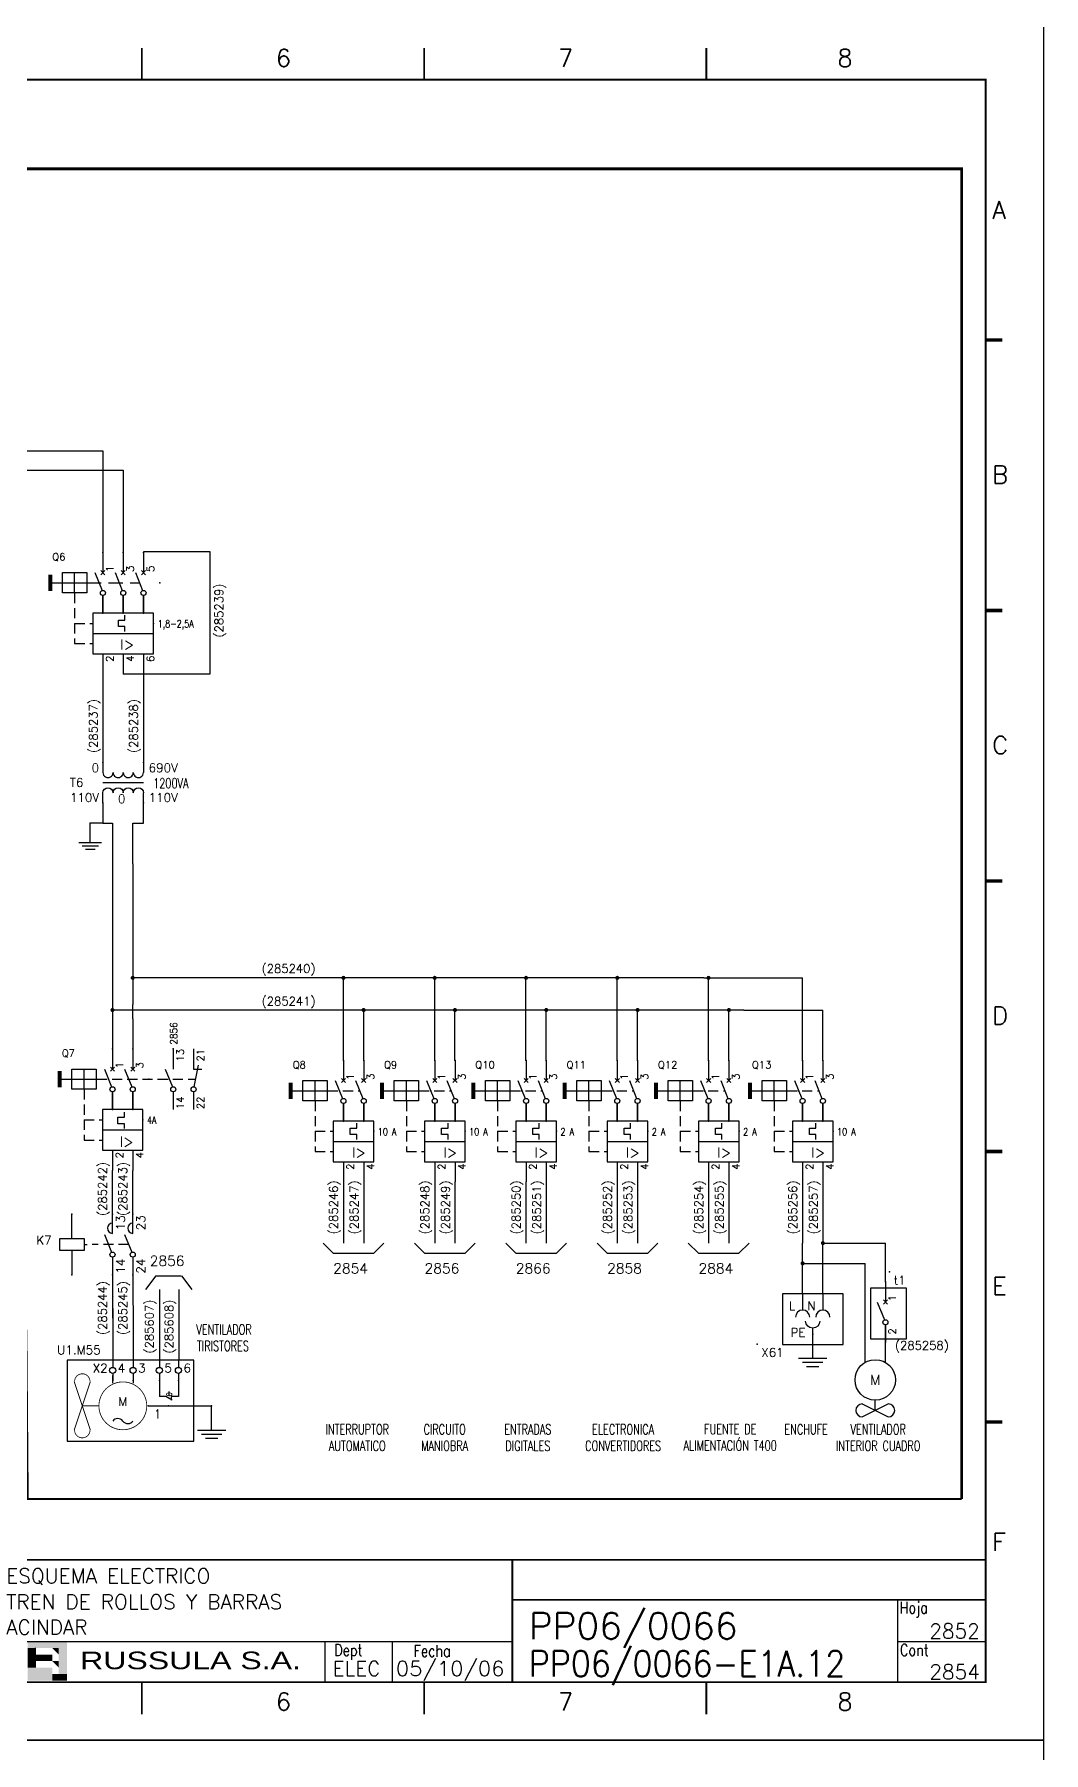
# Model space of a CAD drawing. Extents: x 3 to 423, y -4757 to 292.
# Drawn here: x 248.2 to 422.6, y -304.4 to -7.4 of the extents above; entities that cross this region are included whole.
import ezdxf
from ezdxf.enums import TextEntityAlignment as Align

# ---------------------------------------------------------------- set-up
doc = ezdxf.new("R2010")
doc.units = 0
doc.header["$LTSCALE"] = 10
doc.header["$MEASUREMENT"] = 0
doc.linetypes.add('DASHDOT', pattern=[1, 0.5, -0.25, 0, -0.25])
doc.linetypes.add('HIDDEN', pattern=[0.375, 0.25, -0.125])
doc.layers.get('0').update_dxf_attribs({"linetype": 'CONTINUOUS'})
for name, color, linetype in [('$MKLNK', 7, 'HIDDEN'), ('1', 7, 'CONTINUOUS'), ('10', 5, 'CONTINUOUS'), ('102', 7, 'CONTINUOUS'), ('2', 7, 'CONTINUOUS'), ('25', 3, 'CONTINUOUS'), ('35', 2, 'CONTINUOUS'), ('4', 7, 'HIDDEN'), ('8', 1, 'CONTINUOUS'), ('9', 6, 'CONTINUOUS'), ('DIBUJO', 7, 'CONTINUOUS'), ('NODE', 7, 'CONTINUOUS')]:
    doc.layers.add(name, color=color, linetype=linetype)
doc.styles.add('ABBSTYLE', font='ROMANS.SHX', dxfattribs={"width": 0.8})
doc.styles.add('HELVETICA', font='HELV.SHX')
doc.styles.add('LABEL', font='SIMPLEX', dxfattribs={"width": 0.8, "height": 4})
doc.styles.add('ROMANS', font='romans')
doc.styles.get("Standard").update_dxf_attribs({"font": 'simplex'})

# ---------------------------------------------------------------- blocks, each defined once
blk = doc.blocks.new('NOD', base_point=(237.5, 170))
at = {"layer": 'NODE'}
blk.add_point((237.5, 170), dxfattribs=at)
blk = doc.blocks.new('T2')
for p, q in [((152.83, 172.88), (152.83, 177.24)), ((157.83, 172.88), (157.83, 177.24)), ((152.83, 162.88), (152.83, 157.88)), ((157.83, 162.88), (157.83, 157.88))]:
    blk.add_line(p, q)
for p in [(150.33, 170.38), (160.33, 170.38)]:
    blk.add_point(p)
at = {"layer": '102'}
for p, q in [((152.83, 187.88), (152.83, 182.88)), ((157.83, 187.88), (157.83, 182.88)), ((167.83, 187.88), (167.83, 182.88)), ((172.83, 187.88), (172.83, 182.88)), ((150.83, 182.88), (152.6, 178.46)), ((155.83, 182.88), (157.6, 178.46)), ((165.83, 182.88), (167.6, 178.46)), ((172.83, 182.88), (174.83, 182.88)), ((172.96, 178.49), (174.08, 183.88)), ((152.83, 177.25), (152.83, 172.88)), ((157.83, 177.25), (157.83, 172.88)), ((167.83, 177.25), (167.83, 172.88)), ((172.83, 177.25), (172.83, 172.88)), ((160.33, 172.88), (150.33, 172.88)), ((150.33, 172.88), (150.33, 167.88)), ((154.18, 170.99), (155.78, 170.99)), ((154.18, 169.39), (154.18, 170.99)), ((155.78, 170.99), (155.78, 172.21)), ((160.33, 167.88), (160.33, 172.88)), ((150.33, 167.88), (160.33, 167.88)), ((150.33, 167.88), (150.33, 162.88)), ((155.78, 169.39), (154.18, 169.39)), ((155.78, 168.21), (155.78, 169.39)), ((160.33, 162.88), (160.33, 167.88)), ((150.33, 162.88), (160.33, 162.88))]:
    blk.add_line(p, q, dxfattribs=at)
for centre in [(152.83, 177.88), (157.83, 177.88), (167.83, 177.88), (172.83, 177.88)]:
    blk.add_circle(centre, 0.625, dxfattribs=at)
for p in [(151.83, 180.38), (156.83, 180.38), (161.83, 180.38), (161.83, 180.38), (166.83, 180.38)]:
    blk.add_point(p, dxfattribs=at)
at = {"layer": '2', "linetype": 'HIDDEN'}
for p, q in [((148.96, 180.38), (173.29, 180.38)), ((145.83, 177.88), (145.83, 165.38)), ((145.83, 170.38), (150.33, 170.38)), ((145.83, 165.38), (150.33, 165.38))]:
    blk.add_line(p, q, dxfattribs=at)
at = {"layer": '2'}
blk.add_trace([(140.33, 182.38), (139.33, 182.38), (140.33, 178.38), (139.33, 178.38)], dxfattribs=at)
at = {"layer": 'DIBUJO'}
for p, q in [((142.83, 177.88), (142.83, 182.88)), ((142.83, 182.88), (148.83, 182.88)), ((145.83, 177.88), (145.83, 182.88)), ((148.83, 182.88), (148.83, 177.88)), ((153.33, 183.38), (152.33, 182.38)), ((152.33, 183.38), (153.33, 182.38)), ((157.33, 183.38), (158.33, 182.38)), ((158.33, 183.38), (157.33, 182.38)), ((140.33, 180.38), (148.83, 180.38)), ((148.83, 177.88), (142.83, 177.88))]:
    blk.add_line(p, q, dxfattribs=at)
at = {"layer": '2'}
for p in [(152.83, 187.88), (157.83, 187.88), (167.83, 187.88), (152.83, 172.88), (157.83, 172.88)]:
    blk.add_blockref('NOD', p, dxfattribs=at)
at = {"layer": '102'}
blk.add_text('I>', height=2.52, dxfattribs=at).set_placement((156.33, 163.72), align=Align.CENTER)
at = {"layer": 'DIBUJO', "color": 1, "style": 'ROMANS'}
for s, p in [('13', (170.43, 184.76)), ('21', (175.43, 184.76)), ('1', (155.43, 183.05)), ('3', (160.43, 183.05)), ('14', (170.43, 173)), ('22', (175.43, 173)), ('2', (155.43, 160.86)), ('4', (160.43, 160.86))]:
    blk.add_text(s, height=1.8, rotation=90, dxfattribs=at).set_placement(p)
at = {"layer": 'DIBUJO', "color": 6, "style": 'ROMANS', "width": 0.8}
for p in [(168.83, 188.88), (173.83, 188.88)]:
    blk.add_attdef('PAGCAUXABIERTO1', p, '', height=1.8, rotation=90, dxfattribs=at)
at = {"layer": 'DIBUJO', "color": 6, "style": 'ROMANS'}
blk.add_attdef('REFERENCIA', (140.33, 185.88), '', height=1.8, dxfattribs=at)
at = {"layer": 'DIBUJO', "color": 6, "style": 'ROMANS', "width": 0.8}
blk.add_attdef('REGULACION', (161.33, 169.38), '', height=1.8, dxfattribs=at)
blk = doc.blocks.new('CC')
at = {"layer": '$MKLNK'}
blk.add_line((142.44, 173.8), (133.44, 173.8), dxfattribs=at)
for p, q in [((138.44, 176.55), (138.44, 181.3)), ((143.44, 176.55), (143.44, 181.3)), ((138.44, 170.67), (138.44, 166.3)), ((143.44, 170.67), (143.44, 166.3))]:
    blk.add_line(p, q)
at = {"layer": '102'}
for p, q in [((136.44, 176.3), (138.21, 171.88)), ((141.44, 176.3), (143.21, 171.88))]:
    blk.add_line(p, q, dxfattribs=at)
for centre in [(138.44, 171.3), (143.44, 171.3)]:
    blk.add_circle(centre, 0.625, dxfattribs=at)
for centre in [(138.44, 177.8), (143.44, 177.8)]:
    blk.add_arc(centre, 1.25, 90, 270, dxfattribs=at)
at = {"layer": '2'}
for p in [(138.44, 181.3), (143.44, 181.3), (138.44, 166.3), (143.44, 166.3)]:
    blk.add_blockref('NOD', p, dxfattribs=at)
at = {"layer": '8', "flags": 8}
for tag, p in [('1A', (141.52, 177.3)), ('3A', (146.52, 177.3))]:
    blk.add_attdef(tag, p, '', height=2.15, rotation=90, dxfattribs=at)
for tag, p in [('2A', (141.52, 170.3)), ('4A', (146.52, 170.3))]:
    blk.add_attdef(tag, text='', height=2.15, rotation=90, dxfattribs=at).set_placement(p, align=Align.RIGHT)
at = {"layer": '9'}
blk.add_attdef('ID', text='', height=2.15, rotation=90, dxfattribs=at).set_placement((131.19, 173.8), align=Align.CENTER)
blk = doc.blocks.new('$$PLU21C')
for p, q in [((0, 2.5), (0, 0.75)), ((0, -0.75), (0, -2.5))]:
    blk.add_line(p, q)
at = {"layer": '2'}
blk.add_circle((0, 0), 0.75, dxfattribs=at)
for p in [(0, 2.5), (0, -2.5)]:
    blk.add_blockref('NOD', p, dxfattribs=at)
at = {"layer": '8'}
blk.add_attdef('*A', (1.25, -0.5), '', height=2.15, dxfattribs=at)
at = {"layer": '9'}
blk.add_attdef('ID', text='', height=2.15, dxfattribs=at).set_placement((-1.25, -0.5), align=Align.RIGHT)
blk = doc.blocks.new('KK')
for p, q in [((170.54, 197.03), (170.54, 201.39)), ((175.54, 197.03), (175.54, 201.39)), ((180.54, 197.03), (180.54, 201.41)), ((170.54, 187.03), (170.54, 182.03)), ((175.54, 187.03), (175.54, 182.03)), ((180.54, 187.03), (180.54, 182.03))]:
    blk.add_line(p, q)
for p in [(168.04, 194.53), (183.04, 194.53)]:
    blk.add_point(p)
at = {"layer": '102'}
for p, q in [((170.54, 212.03), (170.54, 207.03)), ((175.54, 212.03), (175.54, 207.03)), ((180.54, 212.03), (180.54, 207.03)), ((168.54, 207.03), (170.31, 202.61)), ((173.54, 207.03), (175.31, 202.61)), ((178.54, 207.03), (180.31, 202.61)), ((170.54, 201.4), (170.54, 197.03)), ((175.54, 201.4), (175.54, 197.03)), ((180.54, 201.4), (180.54, 197.03)), ((183.04, 197.03), (168.04, 197.03)), ((168.04, 197.03), (168.04, 192.03)), ((174.36, 195.31), (175.96, 195.31)), ((174.36, 193.71), (174.36, 195.31)), ((175.96, 195.31), (175.96, 196.53)), ((183.04, 192.03), (183.04, 197.03)), ((168.04, 192.03), (183.04, 192.03)), ((168.04, 192.03), (168.04, 187.03)), ((175.96, 193.71), (174.36, 193.71)), ((175.96, 192.53), (175.96, 193.71)), ((183.04, 187.03), (183.04, 192.03)), ((168.04, 187.03), (183.04, 187.03))]:
    blk.add_line(p, q, dxfattribs=at)
for centre in [(170.54, 202.03), (175.54, 202.03), (180.54, 202.03)]:
    blk.add_circle(centre, 0.625, dxfattribs=at)
for p in [(169.54, 204.53), (174.54, 204.53), (179.54, 204.53), (184.54, 204.53)]:
    blk.add_point(p, dxfattribs=at)
at = {"layer": '2', "linetype": 'HIDDEN'}
for p, q in [((163.54, 202.03), (163.54, 189.53)), ((163.54, 194.53), (168.04, 194.53)), ((163.54, 189.53), (168.04, 189.53))]:
    blk.add_line(p, q, dxfattribs=at)
at = {"layer": '2'}
blk.add_trace([(158.04, 206.53), (157.04, 206.53), (158.04, 202.53), (157.04, 202.53)], dxfattribs=at)
at = {"layer": 'DIBUJO'}
for p, q in [((158.04, 204.53), (166.54, 204.53)), ((160.54, 202.03), (160.54, 207.03)), ((160.54, 207.03), (166.54, 207.03)), ((163.54, 202.03), (163.54, 207.03)), ((166.54, 207.03), (166.54, 202.03)), ((171.04, 207.53), (170.04, 206.53)), ((170.04, 207.53), (171.04, 206.53)), ((175.04, 207.53), (176.04, 206.53)), ((176.04, 207.53), (175.04, 206.53)), ((180.04, 207.53), (181.04, 206.53)), ((181.04, 207.53), (180.04, 206.53)), ((166.54, 202.03), (160.54, 202.03))]:
    blk.add_line(p, q, dxfattribs=at)
at = {"layer": '2'}
for p in [(170.54, 212.03), (175.54, 212.03), (180.54, 212.03), (170.54, 197.03), (175.54, 197.03), (180.54, 197.03)]:
    blk.add_blockref('NOD', p, dxfattribs=at)
at = {"layer": '102'}
blk.add_text('I>', height=2.52, dxfattribs=at).set_placement((176.51, 188.04), align=Align.CENTER)
at = {"layer": 'DIBUJO', "color": 1, "style": 'ROMANS'}
for s, p in [('1', (173.15, 207.2)), ('3', (178.15, 207.2)), ('5', (183.15, 207.2)), ('2', (173.15, 185.01)), ('4', (178.15, 185.01)), ('6', (183.15, 185.01))]:
    blk.add_text(s, height=1.8, rotation=90, dxfattribs=at).set_placement(p)
at = {"layer": 'DIBUJO', "color": 6, "style": 'ROMANS'}
blk.add_attdef('REFERENCIA', (158.04, 210.03), '', height=1.8, dxfattribs=at)
at = {"layer": 'DIBUJO', "color": 6, "style": 'ROMANS', "width": 0.8}
blk.add_attdef('REGULACION', (184.04, 193.53), '', height=1.8, dxfattribs=at)
blk = doc.blocks.new('$071501S')
at = {"layer": '2'}
for p, q in [((0, -6), (0, 0)), ((-3, -6), (3, -6)), ((-3, -9), (-3, -6)), ((3, -6), (3, -9)), ((3, -9), (-3, -9)), ((0, -9), (0, -15))]:
    blk.add_line(p, q, dxfattribs=at)
at = {"layer": '2', "rotation": 90}
for p in [(0, 0), (0, -15)]:
    blk.add_blockref('NOD', p, dxfattribs=at)
at = {"layer": '8'}
for tag, p in [('1A', (1, -3.325)), ('2A', (1, -13.325))]:
    blk.add_attdef(tag, p, '', height=2.15, dxfattribs=at)
at = {"layer": '9'}
blk.add_attdef('ID', text='', height=2.15, dxfattribs=at).set_placement((-5, -7.5), align=Align.RIGHT)
blk = doc.blocks.new('T1')
for p, q in [((156.28, 167.9), (156.28, 172.26)), ((161.28, 167.9), (161.28, 172.26)), ((156.28, 157.9), (156.28, 152.9)), ((161.28, 157.9), (161.28, 152.9))]:
    blk.add_line(p, q)
for p in [(153.78, 165.4), (163.78, 165.4)]:
    blk.add_point(p)
at = {"layer": '102'}
for p, q in [((156.28, 182.9), (156.28, 177.9)), ((161.28, 182.9), (161.28, 177.9)), ((154.28, 177.9), (156.04, 173.48)), ((159.28, 177.9), (161.04, 173.48)), ((156.28, 172.28), (156.28, 167.9)), ((161.28, 172.28), (161.28, 167.9)), ((163.78, 167.9), (153.78, 167.9)), ((153.78, 167.9), (153.78, 162.9)), ((157.96, 166.18), (159.56, 166.18)), ((157.96, 164.58), (157.96, 166.18)), ((159.56, 166.18), (159.56, 167.4)), ((163.78, 162.9), (163.78, 167.9)), ((153.78, 162.9), (163.78, 162.9)), ((153.78, 162.9), (153.78, 157.9)), ((159.56, 164.58), (157.96, 164.58)), ((159.56, 163.4), (159.56, 164.58)), ((163.78, 157.9), (163.78, 162.9)), ((153.78, 157.9), (163.78, 157.9))]:
    blk.add_line(p, q, dxfattribs=at)
for centre in [(156.28, 172.9), (161.28, 172.9)]:
    blk.add_circle(centre, 0.625, dxfattribs=at)
for p in [(155.28, 175.4), (160.28, 175.4)]:
    blk.add_point(p, dxfattribs=at)
at = {"layer": '2', "linetype": 'HIDDEN'}
for p, q in [((152.41, 175.4), (160.28, 175.4)), ((149.28, 172.9), (149.28, 160.4)), ((149.28, 165.4), (153.78, 165.4)), ((149.28, 160.4), (153.78, 160.4))]:
    blk.add_line(p, q, dxfattribs=at)
at = {"layer": '2'}
blk.add_trace([(143.78, 177.4), (142.78, 177.4), (143.78, 173.4), (142.78, 173.4)], dxfattribs=at)
at = {"layer": 'DIBUJO'}
for p, q in [((156.78, 178.4), (155.78, 177.4)), ((155.78, 178.4), (156.78, 177.4)), ((160.78, 178.4), (161.78, 177.4)), ((161.78, 178.4), (160.78, 177.4)), ((143.78, 175.4), (152.28, 175.4)), ((146.28, 172.9), (146.28, 177.9)), ((146.28, 177.9), (152.28, 177.9)), ((149.28, 172.9), (149.28, 177.9)), ((152.28, 177.9), (152.28, 172.9)), ((152.28, 172.9), (146.28, 172.9))]:
    blk.add_line(p, q, dxfattribs=at)
at = {"layer": '2'}
for p in [(156.28, 182.9), (161.28, 182.9), (156.28, 167.9), (161.28, 167.9)]:
    blk.add_blockref('NOD', p, dxfattribs=at)
at = {"layer": '102'}
blk.add_text('I>', height=2.52, dxfattribs=at).set_placement((160.11, 158.91), align=Align.CENTER)
at = {"layer": 'DIBUJO', "color": 1, "style": 'ROMANS'}
for s, p in [('1', (158.88, 178.08)), ('3', (163.88, 178.08)), ('2', (158.88, 155.89)), ('4', (163.88, 155.89))]:
    blk.add_text(s, height=1.8, rotation=90, dxfattribs=at).set_placement(p)
at = {"layer": 'DIBUJO', "color": 6, "style": 'ROMANS'}
blk.add_attdef('REFERENCIA', (143.78, 180.9), '', height=1.8, dxfattribs=at)
at = {"layer": 'DIBUJO', "color": 6, "style": 'ROMANS', "width": 0.8}
blk.add_attdef('REGULACION', (164.78, 164.4), '', height=1.8, dxfattribs=at)
blk = doc.blocks.new('$PP313')
at = {"layer": '2'}
blk.add_blockref('NOD', (0, 0), dxfattribs=at)
at = {"layer": '8'}
blk.add_attdef('1A', (1, -3.325), '', height=2.15, dxfattribs=at)
at = {"layer": '9'}
blk.add_attdef('ID', (1, 1), '', height=2.15, dxfattribs=at)
blk = doc.blocks.new('$$PLU21')
blk.add_line((0, -2.5), (0, 2.5))
at = {"layer": '2'}
for p in [(0, 2.5), (0, -2.5)]:
    blk.add_blockref('NOD', p, dxfattribs=at)
at = {"layer": '8'}
blk.add_attdef('*A', (1.25, -0.5), '', height=2.15, dxfattribs=at)
at = {"layer": '9'}
blk.add_attdef('ID', text='', height=2.15, dxfattribs=at).set_placement((-1.25, -0.5), align=Align.RIGHT)
blk = doc.blocks.new('$021501')
at = {"layer": '2'}
for p, q in [((0, -6), (0, 0)), ((-3.5, -6), (3.5, -6)), ((-2.5, -7), (2.5, -7)), ((-1.5, -8), (1.5, -8))]:
    blk.add_line(p, q, dxfattribs=at)
blk.add_blockref('NOD', (0, 0), dxfattribs=at)
blk = doc.blocks.new('$030301')
at = {"layer": '2'}
blk.add_line((0, 0), (4, 0), dxfattribs=at)
blk.add_arc((5.75, 0), 1.75, 90, 270, dxfattribs=at)
at = {"layer": '9'}
blk.add_blockref('NOD', (0, 0), dxfattribs=at)
at = {"layer": '8'}
blk.add_attdef('1A', text='', height=2.15, dxfattribs=at).set_placement((3, -3.325), align=Align.RIGHT)
at = {"layer": '9'}
blk.add_attdef('ID', text='', height=2.15, dxfattribs=at).set_placement((5, 2.5), align=Align.CENTER)
blk = doc.blocks.new('$060303')
at = {"layer": '2'}
for p, q in [((0, 0), (2.5, 0)), ((0, -10), (2.5, -10))]:
    blk.add_line(p, q, dxfattribs=at)
for centre in [(2.5, -1.25), (2.5, -3.75), (2.5, -6.25), (2.5, -8.75)]:
    blk.add_arc(centre, 1.25, 270, 90, dxfattribs=at)
for p in [(0, 0), (0, -10)]:
    blk.add_blockref('NOD', p, dxfattribs=at)
at = {"layer": '8'}
for tag, p in [('1A', (1.5, -3.325)), ('2A', (1.5, -13.325))]:
    blk.add_attdef(tag, text='', height=2.15, dxfattribs=at).set_placement(p, align=Align.RIGHT)
at = {"layer": '9'}
blk.add_attdef('ID', text='', height=2.15, dxfattribs=at).set_placement((0, 1.175), align=Align.CENTER)
blk = doc.blocks.new('newcajec')
at = {"layer": '1'}
for p, q in [((179.4, 20.85), (0.13, 20.85)), ((7, 20.85), (7, 0)), ((71, 20.85), (71, 0)), ((84, 20.85), (84, 0.09)), ((99, 20.85), (99, 0)), ((215.2, 20.8), (215.2, 0)), ((184.64, 20.18), (184.81, 20.01)), ((184.81, 20.01), (185.18, 20.25)), ((10.6, 16.64), (0, 16.64)), ((10.6, 16.64), (99, 16.64)), ((10.6, 12.48), (0, 12.48)), ((10.6, 12.48), (99, 12.48)), ((179.4, 13.87), (215.2, 13.87)), ((368, 14.06), (368, 0)), ((10.6, 8.32), (0, 8.32)), ((10.6, 8.32), (99, 8.32)), ((179.4, 6.93), (267.63, 6.93)), ((267.63, 6.93), (302.5, 6.93)), ((270.63, 6.91), (270.63, 0)), ((282.07, 6.93), (282.07, 0)), ((368, 6.93), (383, 6.93)), ((10.6, 4.16), (0, 4.16)), ((10.6, 4.16), (99, 4.16))]:
    blk.add_line(p, q, dxfattribs=at)
for points in [[(47.5, 272.5, 0.3, 0.3, 0), (47.5, 277.91, 0.3, 0.3, 0)], [(95.5, 272.5, 0.3, 0.3, 0), (95.5, 277.91, 0.3, 0.3, 0)], [(143.5, 272.5, 0.3, 0.3, 0), (143.5, 277.91, 0.3, 0.3, 0)], [(191.5, 272.5, 0.3, 0.3, 0), (191.5, 277.91, 0.3, 0.3, 0)], [(239.5, 272.5, 0.3, 0.3, 0), (239.5, 277.91, 0.3, 0.3, 0)], [(287.5, 272.5, 0.3, 0.3, 0), (287.5, 277.91, 0.3, 0.3, 0)], [(335.5, 272.5, 0.3, 0.3, 0), (335.5, 277.91, 0.3, 0.3, 0)], [(-2.99, 228.23, 0.6, 0.6, 0), (-0.18, 228.23, 0.6, 0.6, 0)], [(383.01, 228.23, 0.6, 0.6, 0), (385.82, 228.23, 0.6, 0.6, 0)], [(-2.99, 182.23, 0.6, 0.6, 0), (-0.18, 182.23, 0.6, 0.6, 0)], [(383.01, 182.23, 0.6, 0.6, 0), (385.82, 182.23, 0.6, 0.6, 0)], [(-2.99, 136.23, 0.6, 0.6, 0), (-0.18, 136.23, 0.6, 0.6, 0)], [(383.01, 136.23, 0.6, 0.6, 0), (385.82, 136.23, 0.6, 0.6, 0)], [(-2.99, 90.23, 0.6, 0.6, 0), (-0.18, 90.23, 0.6, 0.6, 0)], [(383.01, 90.23, 0.6, 0.6, 0), (385.82, 90.23, 0.6, 0.6, 0)], [(-2.99, 44.23, 0.6, 0.6, 0), (-0.18, 44.23, 0.6, 0.6, 0)], [(383.01, 44.23, 0.6, 0.6, 0), (385.82, 44.23, 0.6, 0.6, 0)], [(383, 20.8, 0.3, 0.3, 0), (179.4, 20.8, 0.3, 0.3, 0), (179.4, 0, 0.3, 0.3, 0)], [(302.5, 20.8, 0.3, 0.3, 0), (302.5, 0, 0.3, 0.3, 0)], [(302.5, 14, 0.3, 0.3, 0), (383, 14, 0.3, 0.3, 0)], [(47.5, -5.5, 0.3, 0.3, 0), (47.5, -0.09, 0.3, 0.3, 0)], [(95.5, -5.5, 0.3, 0.3, 0), (95.5, -0.09, 0.3, 0.3, 0)], [(143.5, -5.5, 0.3, 0.3, 0), (143.5, -0.09, 0.3, 0.3, 0)], [(191.5, -5.5, 0.3, 0.3, 0), (191.5, -0.09, 0.3, 0.3, 0)], [(239.5, -5.5, 0.3, 0.3, 0), (239.5, -0.09, 0.3, 0.3, 0)], [(287.5, -5.5, 0.3, 0.3, 0), (287.5, -0.09, 0.3, 0.3, 0)], [(335.5, -5.5, 0.3, 0.3, 0), (335.5, -0.09, 0.3, 0.3, 0)]]:
    blk.add_lwpolyline(points, format="xyseb", dxfattribs=at)
at = {"layer": '1', "const_width": 0.3}
blk.add_lwpolyline([(0, 0), (0, 272.5), (383, 272.5), (383, 0)], close=True, dxfattribs=at)
at = {"layer": '2', "color": 14}
for p, q in [((221.42, 4.69), (221.42, 5.81)), ((221.42, 2.47), (221.42, 3.58))]:
    blk.add_line(p, q, dxfattribs=at)
for points in [[(220.05, 5.81), (220.05, 6.92), (226.74, 5.81), (226.74, 6.92)], [(221.42, 2.47), (220.05, 2.47), (221.42, 5.81), (220.05, 5.81)], [(221.42, 4.69), (224.25, 4.69), (221.42, 3.58), (224.25, 3.58)], [(224.25, 5.81), (225.37, 5.81), (225.37, 4.69)], [(224.25, 3.58), (225.37, 3.58), (225.37, 2.47)], [(225.37, 5.81), (226.74, 5.81), (225.37, 1.35), (226.74, 1.35)], [(224.25, 0.24), (224.25, 2.47), (220.05, 0.24), (220.05, 2.47)], [(226.74, 1.35), (226.74, 0.24), (224.25, 1.35), (224.25, 0.24)]]:
    blk.add_solid(points, dxfattribs=at)
at = {"layer": '1', "style": 'ROMANS'}
for s, p in [('1', (22.29, 274.68)), ('2', (70.29, 274.68)), ('3', (118.29, 274.68)), ('4', (166.29, 274.68)), ('5', (214.29, 274.68)), ('6', (262.29, 274.68)), ('7', (310.29, 274.68)), ('8', (357.79, 274.68)), ('A', (-4.37, 248.84)), ('A', (384.13, 248.84)), ('B', (-4.37, 203.84)), ('B', (384.13, 203.84)), ('C', (-4.37, 157.84)), ('C', (384.13, 157.84)), ('D', (-4.37, 111.84)), ('D', (384.13, 111.84)), ('E', (-4.37, 65.84)), ('E', (384.13, 65.84)), ('F', (-4.37, 22.34)), ('F', (384.13, 22.34)), ('1', (22.29, -4.82)), ('2', (70.29, -4.82)), ('3', (118.29, -4.82)), ('4', (166.29, -4.82)), ('5', (214.29, -4.82)), ('6', (262.29, -4.82)), ('7', (310.29, -4.82)), ('8', (357.79, -4.82))]:
    blk.add_text(s, height=3, dxfattribs=at).set_placement(p)
at = {"layer": '1', "style": 'LABEL', "width": 0.8}
for s, p in [('Diseno comprobado por', (179.73, 18.27)), ('Dibujo comprobado por', (179.81, 11.47)), ('Hoja', (368.38, 11.66)), ('Dibujado por', (179.83, 4.64)), ('Fecha', (285.71, 4.3)), ('Cont', (368.43, 4.46)), ('No', (2.23, 1.05)), ('Revision', (8, 1.05))]:
    blk.add_text(s, height=2, dxfattribs=at).set_placement(p)
for s, p in [('Dept', (274.61, 4.44)), ('Elaborado', (77.5, 1.05)), ('Fecha', (91.5, 1.05))]:
    blk.add_text(s, height=2, dxfattribs=at).set_placement(p, align=Align.CENTER)
at = {"layer": '10', "style": 'ROMANS'}
for tag, p in [('REV41', (3.5, 18.74)), ('REV43', (77.7, 18.74)), ('REV31', (3.5, 14.58)), ('REV33', (77.7, 14.58)), ('REV21', (3.5, 10.42)), ('REV23', (77.7, 10.42)), ('REV11', (3.5, 6.27)), ('REV13', (77.7, 6.27))]:
    blk.add_attdef(tag, text='', height=2.5, dxfattribs=at).set_placement(p, align=Align.MIDDLE)
for tag, p, height in [('REV42', (8, 17.49), 2.5), ('SHEETNAME1', (100.5, 15.83), 2.5), ('DOCUMENTTYPE', (216.43, 16.8), 2.5), ('NOTA', (305.32, 15.8), 3), ('REV32', (8, 13.33), 2.5), ('DESIGNCHECK', (180.74, 14.83), 2.5), ('OBJECT', (216.43, 12.4), 2.5), ('SHEETNAME2', (100.5, 11.67), 2.5), ('ORDER', (305.32, 7.3), 4.5), ('REV22', (8, 9.17), 2.5), ('SHEETNAME3', (100.5, 7.51), 2.5), ('DRAWINGCHECK', (180.53, 7.71), 2.5), ('CUSTOMER', (216.43, 8.08), 2.5), ('REV12', (8, 5.01), 2.5), ('SHEETNAME4', (100.5, 3.35), 2.5), ('USER', (180.63, 0.71), 2.5), ('DEPARTMENT', (271.93, 1.05), 2.5), ('DOCUMENT_ID', (305.32, 0.93), 4.4)]:
    blk.add_attdef(tag, p, '', height=height, dxfattribs=at)
for tag, width, p, p2 in [('REV44', 1.221199, (84.53, 17.49), (98.48, 17.49)), ('REV34', 1.221199, (84.53, 13.33), (98.48, 13.33)), ('REV24', 1.221199, (84.53, 9.17), (98.48, 9.17)), ('REV14', 1.221199, (84.53, 5.01), (98.48, 5.01)), ('CREATED2', 7.039915, (282.71, 1.05), (301.14, 1.05))]:
    blk.add_attdef(tag, text='', height=2.5, dxfattribs=dict(at, width=width)).set_placement(p, p2, align=Align.FIT)
for tag, p in [('SHEET', (382, 7.43)), ('NEXTSHEET', (382, 0.5))]:
    blk.add_attdef(tag, text='', height=2.5, dxfattribs=at).set_placement(p, align=Align.RIGHT)
at = {"layer": 'DIBUJO', "color": 14, "style": 'HELVETICA', "width": 1.3}
blk.add_text('RUSSULA S.A.', height=3, dxfattribs=at).set_placement((229, 2.19))

msp = doc.modelspace()

# ---------------------------------------------------------------- linework, layer by layer
for p, q in [((261.66, -211.33), (261.66, -203.78)), ((265.17, -211.33), (265.17, -203.78)), ((261.66, -219.34), (261.66, -225.47)), ((265.21, -219.34), (265.21, -225.47)), ((269.16, -221.98), (267.39, -224.36)), ((269.16, -221.98), (273.56, -221.98)), ((273.59, -221.98), (275.36, -224.36)), ((261.66, -225.47), (261.7, -225.57)), ((265.21, -225.47), (265.21, -225.57)), ((387.98, -225.11), (377.47, -225.11)), ((377.47, -225.11), (377.47, -233.86)), ((387.98, -233.86), (387.98, -225.11)), ((398.92, -224.16), (392.71, -224.16)), ((392.71, -224.16), (392.71, -232.92)), ((398.92, -232.92), (398.92, -224.16)), ((395.28, -233.53), (395.28, -230.48)), ((377.47, -233.86), (387.98, -233.86)), ((392.71, -232.92), (398.92, -232.92))]:
    msp.add_line(p, q)
at = {"layer": '102'}
for p, q in [((395.28, -223.02), (395.28, -226.53)), ((393.88, -226.53), (395.12, -229.62)), ((395.28, -230.47), (395.28, -233.53))]:
    msp.add_line(p, q, dxfattribs=at)
msp.add_circle((395.28, -230.03), 0.438, dxfattribs=at)
msp.add_point((394.58, -228.28), dxfattribs=at)
at = {"layer": '2', "color": 7}
for p, q in [((143.04, -79.39), (260.02, -79.39)), ((260.02, -79.39), (260.02, -96.96)), ((150.05, -82.72), (263.52, -82.72)), ((263.52, -82.72), (263.52, -96.96)), ((278.54, -96.88), (267.02, -96.88)), ((278.54, -117.98), (278.54, -96.88)), ((260.02, -117.98), (260.02, -133.26)), ((263.52, -117.98), (278.54, -117.98)), ((267.02, -117.98), (267.02, -133.26)), ((260.02, -136.76), (267.02, -136.76)), ((260.02, -140.27), (260.02, -143.77)), ((267.02, -143.77), (267.02, -140.27)), ((260.02, -143.77), (257.82, -143.77)), ((260.02, -143.77), (261.66, -143.77)), ((261.66, -143.77), (261.66, -150.77)), ((265.17, -150.77), (265.17, -143.77)), ((265.17, -143.77), (267.02, -143.77)), ((261.66, -150.77), (261.66, -175.09)), ((265.17, -150.77), (265.17, -175.09)), ((275.6, -170.5), (265.34, -170.5)), ((363.88, -170.5), (275.6, -170.5)), ((301.59, -184.76), (301.59, -170.5)), ((317.37, -184.76), (317.37, -170.5)), ((333.15, -184.76), (333.15, -170.5)), ((348.93, -184.76), (348.93, -170.5)), ((363.88, -170.5), (380.97, -170.5)), ((364.72, -184.76), (364.72, -170.5)), ((380.97, -184.76), (380.97, -170.5)), ((261.66, -175.09), (261.66, -177.57)), ((265.17, -177.56), (265.17, -175.09)), ((272.1, -176.06), (261.66, -176.06)), ((261.66, -177.57), (261.66, -182.76)), ((265.17, -177.56), (265.17, -182.76)), ((370.8, -176.06), (272.1, -176.06)), ((305.09, -184.76), (305.09, -176.06)), ((320.87, -184.76), (320.87, -176.06)), ((336.65, -184.76), (336.65, -176.06)), ((352.44, -184.76), (352.44, -176.06)), ((368.22, -184.76), (368.22, -176.06)), ((370.8, -176.06), (384.47, -176.06)), ((384.47, -184.76), (384.47, -176.06)), ((301.59, -205.78), (301.59, -216.35)), ((305.09, -205.78), (305.09, -216.35)), ((317.37, -205.78), (317.37, -216.35)), ((320.87, -205.78), (320.87, -216.35)), ((333.15, -205.78), (333.15, -216.35)), ((336.65, -205.78), (336.65, -216.35)), ((348.93, -205.78), (348.93, -216.35)), ((352.44, -205.78), (352.44, -216.35)), ((364.72, -205.78), (364.72, -216.35)), ((368.22, -205.78), (368.22, -216.35)), ((380.97, -205.78), (380.97, -216.35)), ((384.47, -205.78), (384.47, -216.35)), ((298.08, -216.35), (299.83, -218.1)), ((306.84, -218.1), (308.59, -216.35)), ((313.86, -216.35), (315.62, -218.1)), ((322.62, -218.1), (324.38, -216.35)), ((329.65, -216.35), (331.4, -218.1)), ((338.41, -218.1), (340.16, -216.35)), ((345.43, -216.35), (347.18, -218.1)), ((354.19, -218.1), (355.94, -216.35)), ((361.21, -216.35), (362.97, -218.1)), ((369.97, -218.1), (371.72, -216.35)), ((380.97, -225.11), (380.97, -216.35)), ((384.3, -216.35), (395.28, -216.35)), ((384.47, -225.11), (384.47, -216.35)), ((395.28, -223.04), (395.28, -216.35)), ((299.83, -218.1), (306.84, -218.1)), ((315.62, -218.1), (322.62, -218.1)), ((331.4, -218.1), (338.41, -218.1)), ((347.18, -218.1), (354.19, -218.1)), ((362.97, -218.1), (369.97, -218.1)), ((380.8, -219.85), (391.77, -219.85)), ((391.77, -236.99), (391.77, -219.85)), ((261.7, -229.3), (261.7, -225.57)), ((265.21, -225.57), (265.22, -228.61)), ((269.77, -224.36), (269.77, -236.6)), ((273.16, -224.36), (273.16, -236.6)), ((261.7, -227.65), (261.7, -236.6)), ((265.22, -228.61), (265.22, -236.6)), ((395.28, -236.99), (395.28, -232.69)), ((275.74, -236.6), (253.82, -236.6)), ((253.82, -236.6), (253.82, -250.61)), ((275.74, -250.61), (275.74, -236.6)), ((265.22, -240.1), (265.22, -240.56)), ((393.53, -245.26), (393.53, -243.51)), ((268.71, -244.48), (275.74, -244.48)), ((275.74, -244.48), (278.8, -244.48)), ((391.28, -244.14), (395.77, -246.38)), ((391.28, -246.38), (395.77, -244.14)), ((253.82, -250.61), (275.74, -250.61))]:
    msp.add_line(p, q, dxfattribs=at)
at = {"layer": '2', "color": 7, "linetype": 'HIDDEN'}
msp.add_line((257.21, -102.21), (266.32, -102.21), dxfattribs=at)
at = {"layer": '2'}
for p, q in [((256.76, -216.59), (257.28, -216.59)), ((261.7, -240.56), (261.7, -239.22))]:
    msp.add_line(p, q, dxfattribs=at)
at = {"layer": '2', "color": 3, "linetype": 'DASHDOT'}
msp.add_lwpolyline([(408.45, -260.6, 0.35, 0.35, 0), (247.01, -260.6, 0.35, 0.35, 0), (246.77, -231.53, 0.49, 0.49, 0), (25.61, -231.53, 0.49, 0.49, 0), (25.61, -30.65, 0.49, 0.49, 0)], format="xyseb", dxfattribs=at)
at = {"layer": '2', "color": 3, "linetype": 'DASHDOT', "const_width": 0.49}
msp.add_lwpolyline([(25.61, -30.65), (408.45, -30.65), (408.45, -260.6)], dxfattribs=at)
at = {"layer": '2', "color": 7}
for points in [[(264.99, -170.5, 0.35, 0.35, 1), (265.34, -170.5, 0.35, 0.35, 1)], [(261.49, -176.06, 0.35, 0.35, 1), (261.84, -176.06, 0.35, 0.35, 1)], [(384.3, -216.35, 0.35, 0.35, 1), (384.65, -216.35, 0.35, 0.35, 1)], [(380.8, -219.85, 0.35, 0.35, 1), (381.15, -219.85, 0.35, 0.35, 1)]]:
    msp.add_lwpolyline(points, format="xyseb", close=True, dxfattribs=at)
at = {"layer": '2', "color": 7, "const_width": 0.35}
for points in [[(301.41, -170.5, 1), (301.76, -170.5, 1)], [(317.19, -170.5, 1), (317.54, -170.5, 1)], [(332.98, -170.5, 1), (333.33, -170.5, 1)], [(348.76, -170.5, 1), (349.11, -170.5, 1)], [(364.54, -170.5, 1), (364.89, -170.5, 1)], [(304.91, -176.06, 1), (305.26, -176.06, 1)], [(320.7, -176.06, 1), (321.05, -176.06, 1)], [(336.48, -176.06, 1), (336.83, -176.06, 1)], [(352.26, -176.06, 1), (352.61, -176.06, 1)], [(368.05, -176.06, 1), (368.4, -176.06, 1)]]:
    msp.add_lwpolyline(points, format="xyb", close=True, dxfattribs=at)
at = {"layer": '2'}
for points in [[(255.04, -240.27, 0.168, 0.168, 0), (257.85, -248.68, 0.168, 0.168, 0)], [(257.85, -240.27, 0.168, 0.168, 0), (255.04, -248.68, 0.168, 0.168, 0)], [(255.11, -240.27, 0.14, 0.14, -0.414214), (256.44, -238.94, 0.14, 0.14, -0.414214), (257.78, -240.27, 0.14, 0.14, 0)], [(255.11, -248.68, 0.14, 0.14, 0.414214), (256.44, -250.01, 0.14, 0.14, 0.414214), (257.78, -248.68, 0.14, 0.14, 0)]]:
    msp.add_lwpolyline(points, format="xyseb", dxfattribs=at)
msp.add_lwpolyline([(259.32, -244.48, 0.14, 0.14, 1), (267.59, -244.48, 0.14, 0.14, 1)], format="xyseb", close=True, dxfattribs=at)
at = {"layer": '2', "linetype": 'HIDDEN'}
msp.add_lwpolyline([(256.44, -244.48, 0.168, 0.168, 0), (259.25, -244.48, 0.168, 0.168, 0)], format="xyseb", dxfattribs=at)
at = {"layer": '2', "color": 7}
msp.add_circle((393.53, -240), 3.5, dxfattribs=at)
for centre, start, end in [((391.28, -245.26), 90, 270), ((395.77, -245.26), 270, 90)]:
    msp.add_arc(centre, 1.12, start, end, dxfattribs=at)
at = {"layer": '2'}
for centre, start, end in [((262.58, -247.76), 36.8699, 143.1301), ((264.33, -246.45), 216.8699, 323.1301)]:
    msp.add_arc(centre, 1.09, start, end, dxfattribs=at)
at = {"layer": '25'}
msp.add_line((271.41, -242), (271.41, -242.68), dxfattribs=at)
at = {"layer": '35', "color": 7}
for p, q in [((269.77, -240.1), (269.77, -242.88)), ((273.06, -240.1), (273.06, -242.88)), ((270.89, -242.88), (269.77, -242.88)), ((271.96, -243.48), (270.89, -242.88)), ((273.06, -242.88), (271.83, -242.88)), ((271.83, -242.88), (271.83, -243.5))]:
    msp.add_line(p, q, dxfattribs=at)
at = {"layer": 'DIBUJO'}
for p, q in [((394.93, -226.18), (395.63, -226.88)), ((395.63, -226.18), (394.93, -226.88))]:
    msp.add_line(p, q, dxfattribs=at)
for points in [[(2.63, -5.25), (422.63, -5.25), (422.63, -302.25), (2.63, -302.25), (2.63, -5.25)], [(2.63, -302.25), (422.63, -302.25), (422.63, -599.25), (2.63, -599.25), (2.63, -302.25)]]:
    msp.add_lwpolyline(points, dxfattribs=at)

# ---------------------------------------------------------------- block references
ref = msp.add_blockref('T2', (154.58, -314.41), dxfattribs=dict(xscale=0.7006960101950408, yscale=0.7006960101950408, zscale=0.7006960101950408))
ref.add_attrib('REFERENCIA', 'Q7', (252.9, -184.16), dxfattribs={"layer": 'DIBUJO', "color": 6, "height": 1.261, "style": 'ROMANS'})
ref.add_attrib('REGULACION', '4A', (267.62, -195.72), dxfattribs={"layer": 'DIBUJO', "color": 6, "height": 1.261, "style": 'ROMANS', "width": 0.8})
ref.add_attrib('PAGCAUXABIERTO1', '2856', (272.87, -182.06), dxfattribs={"layer": 'DIBUJO', "color": 6, "height": 1.261, "rotation": 90, "style": 'ROMANS', "width": 0.9})
at = {"xscale": 0.7006960101950408, "yscale": 0.7006960101950408, "zscale": 0.7006960101950408}
for name, p, values in [('T1', (192.08, -312.92), {'REFERENCIA': 'Q8', 'REGULACION': '10 A'}), ('T1', (207.87, -312.92), {'REFERENCIA': 'Q9', 'REGULACION': '10 A'}), ('T1', (223.65, -312.92), {'REFERENCIA': 'Q10', 'REGULACION': '2 A'}), ('T1', (239.43, -312.92), {'REFERENCIA': 'Q11', 'REGULACION': '2 A'}), ('T1', (255.22, -312.92), {'REFERENCIA': 'Q12', 'REGULACION': '2 A'}), ('T1', (271.47, -312.92), {'REFERENCIA': 'Q13', 'REGULACION': '10 A'}), ('CC', (164.66, -338.37), {'1A': '13', '2A': '14', '3A': '23', '4A': '24'})]:
    msp.add_blockref(name, p, dxfattribs=at).add_auto_attribs(values)
ref = msp.add_blockref('$PP313', (396, -221.32), dxfattribs=dict(xscale=-0.7006960101950408, yscale=0.7006960101950408, zscale=0.7006960101950408, rotation=180))
ref.add_attrib('ID', 't1', (396.7, -223.52), dxfattribs={"layer": '9', "height": 1.506, "style": 'ROMANS'})
ref = msp.add_blockref('$030301', (380.97, -225.11), dxfattribs=dict(xscale=0.7006960101950408, yscale=0.7006960101950408, zscale=0.7006960101950408, rotation=270))
ref.add_attrib('1A', 'L', dxfattribs={"layer": '8', "height": 1.51}).set_placement((379.71, -227.93), align=Align.RIGHT)
ref = msp.add_blockref('$030301', (384.47, -225.11), dxfattribs=dict(xscale=0.7006960101950408, yscale=0.7006960101950408, zscale=0.7006960101950408, rotation=270))
ref.add_attrib('1A', 'N', dxfattribs={"layer": '8', "height": 1.51}).set_placement((383.21, -227.93), align=Align.RIGHT)
ref = msp.add_blockref('$030301', (382.72, -233.86), dxfattribs=dict(xscale=-0.7006960101950408, yscale=0.7006960101950408, zscale=0.7006960101950408, rotation=270))
ref.add_attrib('1A', 'PE', dxfattribs={"layer": '8', "height": 1.506}).set_placement((381.46, -232.55), align=Align.RIGHT)
at = {"xscale": -0.7006960101950408, "yscale": 0.7006960101950408, "zscale": 0.7006960101950408, "rotation": 270}
msp.add_blockref('$030301', (382.72, -233.86), dxfattribs=at)
ref = msp.add_blockref('$PP313', (373.12, -233.79), dxfattribs=dict(xscale=-0.7006960101950408, yscale=0.7006960101950408, zscale=0.7006960101950408, rotation=180))
ref.add_attrib('ID', 'X61', (373.82, -236), dxfattribs={"layer": '9', "height": 1.506, "style": 'ROMANS'})
at = {"xscale": -0.7006960101950408, "yscale": 0.7006960101950408, "zscale": 0.7006960101950408}
msp.add_blockref('$021501', (382.72, -232.11), dxfattribs=at)
at = {"layer": '2', "color": 7}
ref = msp.add_blockref('newcajec', (23.31, -292.23), dxfattribs=dict(at, xscale=1.016442892079945, yscale=1.016442892079945, zscale=1.016442892079945))
ref.add_attrib('REV24', '28/05/07', dxfattribs={"layer": '10', "height": 2.541, "style": 'ROMANS', "width": 0.728168}).set_placement((109.23, -282.9), (123.41, -282.9), align=Align.FIT)
ref.add_attrib('SHEETNAME3', 'DISTRIBUCION DE POTENCIA', (125.46, -284.6), dxfattribs={"layer": '10', "height": 2.5411, "style": 'ROMANS'})
ref.add_attrib('SHEETNAME2', 'CONVERTIDOR C.C. TIJERA CORTE EN FRIO', (125.46, -280.37), dxfattribs={"layer": '10', "height": 2.5411, "style": 'ROMANS', "width": 0.9})
ref.add_attrib('SHEETNAME1', '+TA121', (125.46, -276.14), dxfattribs={"layer": '10', "height": 2.541, "style": 'ROMANS'})
ref.add_attrib('USER', 'J.PAZOS', (206.91, -291.51), dxfattribs={"layer": '10', "height": 2.541, "style": 'ROMANS'})
ref.add_attrib('DRAWINGCHECK', 'J.L.C.C.', (206.81, -284.39), dxfattribs={"layer": '10', "height": 2.541, "style": 'ROMANS'})
ref.add_attrib('DESIGNCHECK', 'J.M. CEDEIRA', (207.02, -277.15), dxfattribs={"layer": '10', "height": 2.5411, "style": 'ROMANS'})
ref.add_attrib('REV22', 'As-built', (31.44, -282.9), dxfattribs={"layer": '10', "height": 2.541, "style": 'ROMANS'})
ref.add_attrib('REV12', 'Aprobación documentación', (31.44, -287.13), dxfattribs={"layer": '10', "height": 2.5411, "style": 'ROMANS'})
ref.add_attrib('REV21', '1', dxfattribs={"layer": '10', "height": 2.54, "style": 'ROMANS'}).set_placement((26.87, -281.63), align=Align.MIDDLE)
ref.add_attrib('REV11', '0', dxfattribs={"layer": '10', "height": 2.54, "style": 'ROMANS'}).set_placement((26.87, -285.86), align=Align.MIDDLE)
ref.add_attrib('SHEETNAME4', '-', (125.46, -288.83), dxfattribs={"layer": '10', "height": 2.54, "style": 'ROMANS'})
ref.add_attrib('REV14', '18/10/06', dxfattribs={"layer": '10', "height": 2.541, "style": 'ROMANS', "width": 0.728168}).set_placement((109.23, -287.13), (123.41, -287.13), align=Align.FIT)
ref.add_attrib('REV23', 'C.C.R.', dxfattribs={"layer": '10', "height": 2.541, "style": 'ROMANS'}).set_placement((102.29, -281.63), align=Align.MIDDLE)
ref.add_attrib('REV13', 'PAZOS', dxfattribs={"layer": '10', "height": 2.541, "style": 'ROMANS'}).set_placement((102.29, -285.86), align=Align.MIDDLE)
ref.add_attrib('DOCUMENT_ID', 'PP06/0066-E1A.12', (333.65, -291.28), dxfattribs={"layer": '10', "height": 4.4723, "style": 'ROMANS', "width": 0.9})
ref.add_attrib('ORDER', 'PP06/0066', (333.65, -284.81), dxfattribs={"layer": '10', "height": 4.574, "style": 'ROMANS'})
ref.add_attrib('CUSTOMER', 'ACINDAR', (243.3, -284.01), dxfattribs={"layer": '10', "height": 2.541, "style": 'ROMANS'})
ref.add_attrib('OBJECT', 'TREN DE ROLLOS Y BARRAS', (243.3, -279.62), dxfattribs={"layer": '10', "height": 2.5411, "style": 'ROMANS'})
ref.add_attrib('DOCUMENTTYPE', 'ESQUEMA ELECTRICO', (243.3, -275.15), dxfattribs={"layer": '10', "height": 2.5411, "style": 'ROMANS'})
ref.add_attrib('CREATED2', '05/10/06', dxfattribs={"layer": '10', "height": 2.541, "style": 'ROMANS', "width": 0.961976}).set_placement((310.67, -291.17), (329.41, -291.17), align=Align.FIT)
ref.add_attrib('DEPARTMENT', 'ELEC', (299.71, -291.17), dxfattribs={"layer": '10', "height": 2.541, "style": 'ROMANS'})
ref.add_attrib('NEXTSHEET', '2854', dxfattribs={"layer": '10', "height": 2.541, "style": 'ROMANS'}).set_placement((411.59, -291.72), align=Align.RIGHT)
ref.add_attrib('SHEET', '2852', dxfattribs={"layer": '10', "height": 2.541, "style": 'ROMANS'}).set_placement((411.59, -284.67), align=Align.RIGHT)
at = {"layer": '2', "color": 7, "xscale": 0.7006960101950408, "yscale": 0.7006960101950408, "zscale": 0.7006960101950408}
for name, p, values in [('KK', (140.52, -245.53), {'REFERENCIA': 'Q6', 'REGULACION': '1,8-2,5A'}), ('$$PLU21C', (261.7, -238.35), {'ID': 'X2', '*A': '4'}), ('$$PLU21C', (265.22, -238.35), {'*A': '3'}), ('$$PLU21C', (269.77, -238.35), {'*A': '5'}), ('$$PLU21C', (273.06, -238.35), {'*A': '6'})]:
    msp.add_blockref(name, p, dxfattribs=at).add_auto_attribs(values)
at = {"layer": '2', "color": 7}
ref = msp.add_blockref('$060303', (267.02, -133.26), dxfattribs=dict(at, xscale=0.7006960101950408, yscale=0.7006960101950408, zscale=0.7006960101950408, rotation=270))
ref.add_attrib('ID', 'T6', dxfattribs={"layer": '9', "height": 1.506}).set_placement((255.46, -137.48), align=Align.CENTER)
ref.add_attrib('1A', '690V', dxfattribs={"layer": '8', "height": 1.506}).set_placement((272.95, -134.94), align=Align.RIGHT)
ref.add_attrib('2A', '0', dxfattribs={"layer": '8', "height": 1.51}).set_placement((259.34, -134.94), align=Align.RIGHT)
ref = msp.add_blockref('$060303', (267.02, -140.27), dxfattribs=dict(at, xscale=-0.7006960101950408, yscale=0.7006960101950408, zscale=0.7006960101950408, rotation=270))
ref.add_attrib('1A', '110V', dxfattribs={"layer": '8', "height": 1.506}).set_placement((272.95, -140.1), align=Align.RIGHT)
ref.add_attrib('2A', '110V', dxfattribs={"layer": '8', "height": 1.506}).set_placement((259.34, -140.1), align=Align.RIGHT)
for p, xscale, yscale, zscale in [((257.82, -143.77), 0.5605568081560406, 0.5605568081560406, 0.5605568081560406), ((278.8, -244.48), 0.7006960101950408, 0.7006960101950408, 0.7006960101950408)]:
    msp.add_blockref('$021501', p, dxfattribs=dict(at, xscale=xscale, yscale=yscale, zscale=zscale))
at = {"layer": '2', "xscale": 0.7006960101950408, "yscale": 0.7006960101950408, "zscale": 0.7006960101950408}
msp.add_blockref('NOD', (395.28, -223.02), dxfattribs=at)
at = {"layer": '2', "color": 7}
ref = msp.add_blockref('$$PLU21', (269.58, -244.48), dxfattribs=dict(at, xscale=0.7006960101950408, yscale=0.7006960101950408, zscale=0.7006960101950408, rotation=270))
ref.add_attrib('*A', '1', (268.82, -246.64), dxfattribs={"layer": '8', "height": 1.51})
at = {"layer": '4'}
ref = msp.add_blockref('$071501S', (254.66, -211.33), dxfattribs=dict(at, xscale=0.7006960101950408, yscale=0.7006960101950408, zscale=0.7006960101950408))
ref.add_attrib('ID', 'K7', dxfattribs={"layer": '9', "height": 1.506}).set_placement((251.15, -216.59), align=Align.RIGHT)

# ---------------------------------------------------------------- texts
at = {"layer": '2', "color": 6}
for s, p in [('(285239)', (280.8, -111.68)), ('(285237)', (259.08, -131.65)), ('(285238)', (266.04, -131.65)), ('(285242)', (260.67, -211.65)), ('(285243)', (264.18, -211.65)), ('(285246)', (300.61, -214.85)), ('(285247)', (304.17, -214.85)), ('(285248)', (316.4, -214.85)), ('(285249)', (319.96, -214.85)), ('(285250)', (332.18, -214.85)), ('(285251)', (335.74, -214.85)), ('(285252)', (347.96, -214.85)), ('(285253)', (351.52, -214.85)), ('(285254)', (363.75, -214.85)), ('(285255)', (367.3, -214.85)), ('(285256)', (380, -214.85)), ('(285257)', (383.56, -214.85)), ('(285244)', (260.67, -232.25)), ('(285245)', (264.18, -232.25)), ('(285607)', (268.77, -235.44)), ('(285608)', (272.17, -235.44))]:
    msp.add_text(s, height=1.471, rotation=90, dxfattribs=at).set_placement(p)
at = {"layer": '2', "color": 7, "style": 'ROMANS', "width": 0.7}
for s, p in [('1200VA', (268.71, -137.73)), ('VENTILADOR', (276.16, -232.16)), ('TIRISTORES', (276.26, -235))]:
    msp.add_text(s, height=1.752, dxfattribs=at).set_placement(p)
at = {"layer": '2', "color": 6}
for s, height, p in [('(285240)', 1.471, (287.44, -169.63)), ('(285241)', 1.471, (287.44, -175.27)), ('U1.M55', 1.514, (252.09, -235.58)), ('(285258)', 1.471, (396.92, -234.77))]:
    msp.add_text(s, height=height, dxfattribs=at).set_placement(p)
at = {"layer": '2', "color": 7, "style": 'ROMANS'}
for s, p in [('2856', (268.1, -220.29)), ('2854', (299.83, -221.6)), ('2856', (315.62, -221.6)), ('2866', (331.4, -221.6)), ('2858', (347.18, -221.6)), ('2884', (362.97, -221.6))]:
    msp.add_text(s, height=1.752, dxfattribs=at).set_placement(p)
msp.add_text('M', height=1.75, dxfattribs=at).set_placement((393.53, -240), align=Align.MIDDLE)
at = {"layer": '2'}
msp.add_text('M', height=1.51, dxfattribs=at).set_placement((263.45, -244.48), align=Align.CENTER)
at = {"layer": '2', "color": 7, "style": 'ROMANS', "width": 0.7}
for s, height, p in [('INTERRUPTOR', 1.7517, (303.98, -249.42)), ('CIRCUITO', 1.752, (319.09, -249.42)), ('ENTRADAS', 1.752, (333.47, -249.42)), ('ELECTRONICA', 1.7517, (349.94, -249.42)), ('FUENTE DE', 1.752, (368.45, -249.39)), ('ENCHUFE', 1.752, (381.58, -249.42)), ('VENTILADOR', 1.752, (394.04, -249.42)), ('AUTOMATICO', 1.752, (303.98, -252.26)), ('MANIOBRA', 1.752, (319.09, -252.26)), ('DIGITALES', 1.752, (333.47, -252.26)), ('CONVERTIDORES', 1.7517, (349.94, -252.26)), ('ALIMENTACIÓN T400', 1.7517, (368.45, -252.22)), ('INTERIOR CUADRO', 1.7517, (394.04, -252.26))]:
    msp.add_text(s, height=height, dxfattribs=at).set_placement(p, align=Align.CENTER)
at = {"layer": '25', "style": 'ABBSTYLE', "width": 0.8}
msp.add_text('0', height=0.941, rotation=270, dxfattribs=at).set_placement((271, -242.13))
at = {"layer": '8', "text_generation_flag": 4}
msp.add_attdef('0', text='a', height=1.51, dxfattribs=at).set_placement((263.9, -138.8), align=Align.RIGHT)
at = {"layer": 'DIBUJO', "color": 1, "style": 'ROMANS'}
for s, p in [('1', (397.1, -226.4)), ('2', (397.1, -232.16))]:
    msp.add_text(s, height=1.26, rotation=90, dxfattribs=at).set_placement(p)

doc.saveas('drawing.dxf')
